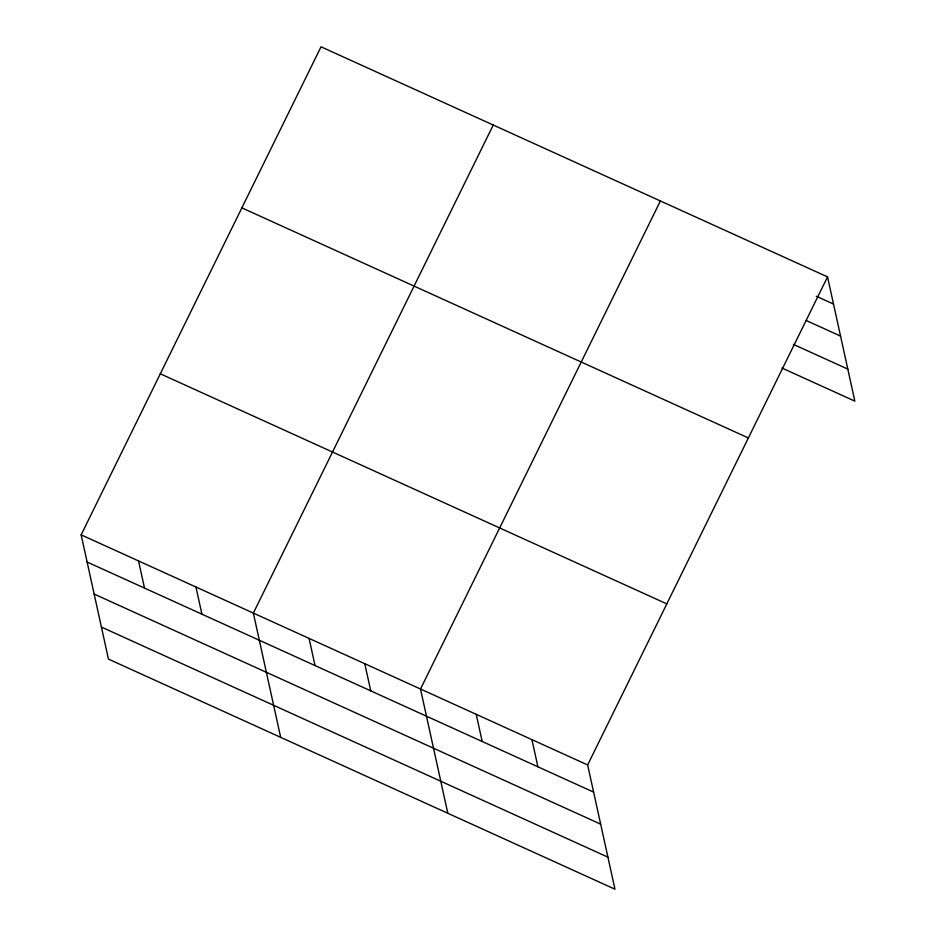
<?xml version="1.0" encoding="UTF-8"?>
<svg xmlns="http://www.w3.org/2000/svg" width="936" height="936" viewBox="0 0 936 936"><rect width="100%" height="100%" fill="white"/><g stroke="black" fill="none" stroke-linecap="round" stroke-linejoin="round"><path stroke-width="1.4" d="M827.541 276.892L587.644 764.946L614.964 889.2L108.459 659.108L81.139 534.854L321.036 46.8L827.541 276.892L854.86 401.146L781.899 368M493.249 125.038L253.352 613.08L280.671 737.334M660.395 200.959L420.498 689.013L447.817 813.267M816.274 296.232L833.52 304.071M806.072 320.44L840.563 336.106M793.435 344.401L847.817 369.112M241.862 207.862L748.379 437.954M160.302 373.792L666.818 603.884M81.139 534.854L587.644 764.946M87.106 562.021L593.623 792.113M94.15 594.056L600.666 824.16M101.416 627.073L607.92 857.165M531.929 739.639L537.907 766.806M476.213 714.332L482.192 741.499M364.783 663.706L370.761 690.873M309.067 638.399L315.046 665.566M195.952 587.012L201.919 614.18M138.54 560.933L144.518 588.1"/></g></svg>
